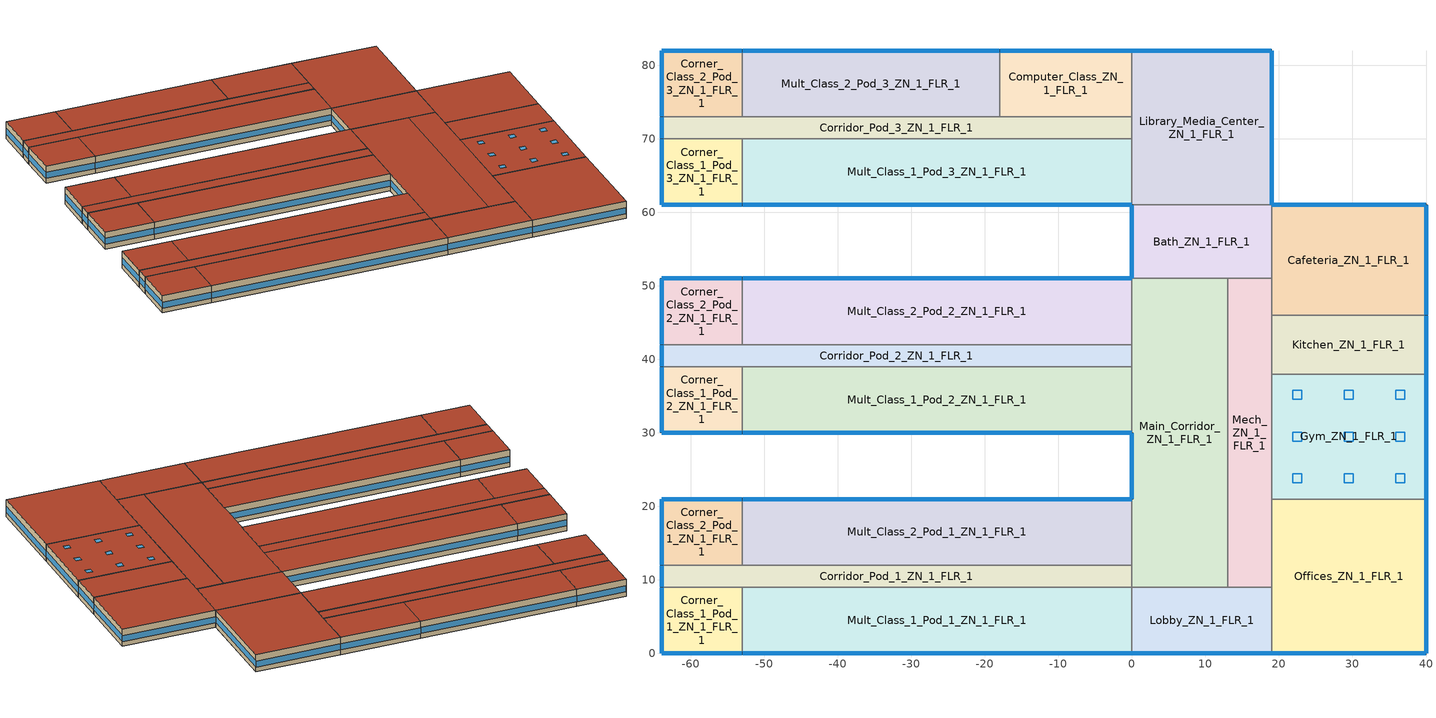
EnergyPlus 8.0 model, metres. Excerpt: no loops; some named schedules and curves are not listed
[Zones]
Corner_Class_1_Pod_1_ZN_1_FLR_1
 floor ground (ext_slab_6in_with_carpet): -64,9 -53,9 -53,0 -64,0 z0
 wall outside (nonres_ext_wall): -64,9 -64,0 -53,0 z0:4
 wall to Mult_Class_1_Pod_1_ZN_1_FLR_1 (int_wall): -53,0 -53,9 z0:4
 wall to Corridor_Pod_1_ZN_1_FLR_1 (int_wall): -53,9 -64,9 z0:4
 window (Window_U_0.62_SHGC_0.25): -63.95,0 -53.05,0 z1.1:2.51; -64,8.95 -64,0.05 z1.1:2.52
 roof outside (nonres_roof): -64,0 -53,0 -53,9 -64,9 z4
Mult_Class_1_Pod_1_ZN_1_FLR_1
 floor ground (ext_slab_6in_with_carpet): -53,9 0,9 0,0 -53,0 z0
 wall outside (nonres_ext_wall): -53,0 0,0 z0:4
 wall to Lobby_ZN_1_FLR_1 (int_wall): 0,0 0,9 z0:4
 wall to Corridor_Pod_1_ZN_1_FLR_1 (int_wall): 0,9 -53,9 z0:4
 window (Window_U_0.62_SHGC_0.25): -52.95,0 -0.05,0 z1.1:2.5
 roof outside (nonres_roof): -53,0 0,0 0,9 -53,9 z4
Corridor_Pod_1_ZN_1_FLR_1
 floor ground (ext_slab_6in_with_carpet): -64,12 0,12 0,9 -64,9 z0
 wall outside (nonres_ext_wall): -64,12 -64,9 z0:4
 wall to Main_Corridor_ZN_1_FLR_1 (int_wall): 0,9 0,12 z0:4
 wall to Mult_Class_2_Pod_1_ZN_1_FLR_1 (int_wall): 0,12 -53,12 z0:4
 wall to Corner_Class_2_Pod_1_ZN_1_FLR_1 (int_wall): -53,12 -64,12 z0:4
 window (Window_U_0.62_SHGC_0.25): -64,11.95 -64,9.05 z1.1:2.55
 roof outside (nonres_roof): -64,9 0,9 0,12 -64,12 z4
Corner_Class_2_Pod_1_ZN_1_FLR_1
 floor ground (ext_slab_6in_with_carpet): -64,21 -53,21 -53,12 -64,12 z0
 wall outside (nonres_ext_wall): -53,21 -64,21 -64,12 z0:4
 wall to Mult_Class_2_Pod_1_ZN_1_FLR_1 (int_wall): -53,12 -53,21 z0:4
 window (Window_U_0.62_SHGC_0.25): -53.05,21 -63.95,21 z1.1:2.51; -64,20.95 -64,12.05 z1.1:2.52
 roof outside (nonres_roof): -64,12 -53,12 -53,21 -64,21 z4
Mult_Class_2_Pod_1_ZN_1_FLR_1
 floor ground (ext_slab_6in_with_carpet): -53,21 0,21 0,12 -53,12 z0
 wall outside (nonres_ext_wall): 0,21 -53,21 z0:4
 wall to Main_Corridor_ZN_1_FLR_1 (int_wall): 0,12 0,21 z0:4
 window (Window_U_0.62_SHGC_0.25): -0.05,21 -52.95,21 z1.1:2.5
 roof outside (nonres_roof): -53,12 0,12 0,21 -53,21 z4
Corner_Class_1_Pod_2_ZN_1_FLR_1
 floor ground (ext_slab_6in_with_carpet): -64,39 -53,39 -53,30 -64,30 z0
 wall outside (nonres_ext_wall): -64,39 -64,30 -53,30 z0:4
 wall to Mult_Class_1_Pod_2_ZN_1_FLR_1 (int_wall): -53,30 -53,39 z0:4
 wall to Corridor_Pod_2_ZN_1_FLR_1 (int_wall): -53,39 -64,39 z0:4
 window (Window_U_0.62_SHGC_0.25): -63.95,30 -53.05,30 z1.1:2.51; -64,38.95 -64,30.05 z1.1:2.52
 roof outside (nonres_roof): -64,30 -53,30 -53,39 -64,39 z4
Mult_Class_1_Pod_2_ZN_1_FLR_1
 floor ground (ext_slab_6in_with_carpet): -53,39 0,39 0,30 -53,30 z0
 wall outside (nonres_ext_wall): -53,30 0,30 z0:4
 wall to Main_Corridor_ZN_1_FLR_1 (int_wall): 0,30 0,39 z0:4
 wall to Corridor_Pod_2_ZN_1_FLR_1 (int_wall): 0,39 -53,39 z0:4
 window (Window_U_0.62_SHGC_0.25): -52.95,30 -0.05,30 z1.1:2.5
 roof outside (nonres_roof): -53,30 0,30 0,39 -53,39 z4
Corridor_Pod_2_ZN_1_FLR_1
 floor ground (ext_slab_6in_with_carpet): -64,42 0,42 0,39 -64,39 z0
 wall outside (nonres_ext_wall): -64,42 -64,39 z0:4
 wall to Main_Corridor_ZN_1_FLR_1 (int_wall): 0,39 0,42 z0:4
 wall to Mult_Class_2_Pod_2_ZN_1_FLR_1 (int_wall): 0,42 -53,42 z0:4
 wall to Corner_Class_2_Pod_2_ZN_1_FLR_1 (int_wall): -53,42 -64,42 z0:4
 window (Window_U_0.62_SHGC_0.25): -64,41.95 -64,39.05 z1.1:2.55
 roof outside (nonres_roof): -64,39 0,39 0,42 -64,42 z4
Corner_Class_2_Pod_2_ZN_1_FLR_1
 floor ground (ext_slab_6in_with_carpet): -64,51 -53,51 -53,42 -64,42 z0
 wall outside (nonres_ext_wall): -53,51 -64,51 -64,42 z0:4
 wall to Mult_Class_2_Pod_2_ZN_1_FLR_1 (int_wall): -53,42 -53,51 z0:4
 window (Window_U_0.62_SHGC_0.25): -53.05,51 -63.95,51 z1.1:2.51; -64,50.95 -64,42.05 z1.1:2.52
 roof outside (nonres_roof): -64,42 -53,42 -53,51 -64,51 z4
Mult_Class_2_Pod_2_ZN_1_FLR_1
 floor ground (ext_slab_6in_with_carpet): -53,51 0,51 0,42 -53,42 z0
 wall outside (nonres_ext_wall): 0,51 -53,51 z0:4
 wall to Main_Corridor_ZN_1_FLR_1 (int_wall): 0,42 0,51 z0:4
 window (Window_U_0.62_SHGC_0.25): -0.05,51 -52.95,51 z1.1:2.5
 roof outside (nonres_roof): -53,42 0,42 0,51 -53,51 z4
Corner_Class_1_Pod_3_ZN_1_FLR_1
 floor ground (ext_slab_6in_with_carpet): -64,70 -53,70 -53,61 -64,61 z0
 wall outside (nonres_ext_wall): -64,70 -64,61 -53,61 z0:4
 wall to Mult_Class_1_Pod_3_ZN_1_FLR_1 (int_wall): -53,61 -53,70 z0:4
 wall to Corridor_Pod_3_ZN_1_FLR_1 (int_wall): -53,70 -64,70 z0:4
 window (Window_U_0.62_SHGC_0.25): -63.95,61 -53.05,61 z1.1:2.51; -64,69.95 -64,61.05 z1.1:2.52
 roof outside (nonres_roof): -64,61 -53,61 -53,70 -64,70 z4
Mult_Class_1_Pod_3_ZN_1_FLR_1
 floor ground (ext_slab_6in_with_carpet): -53,70 0,70 0,61 -53,61 z0
 wall outside (nonres_ext_wall): -53,61 0,61 z0:4
 wall to Library_Media_Center_ZN_1_FLR_1 (int_wall): 0,61 0,70 z0:4
 wall to Corridor_Pod_3_ZN_1_FLR_1 (int_wall): 0,70 -53,70 z0:4
 window (Window_U_0.62_SHGC_0.25): -52.95,61 -0.05,61 z1.1:2.5
 roof outside (nonres_roof): -53,61 0,61 0,70 -53,70 z4
Corridor_Pod_3_ZN_1_FLR_1
 floor ground (ext_slab_6in_with_carpet): -64,73 0,73 0,70 -64,70 z0
 wall outside (nonres_ext_wall): -64,73 -64,70 z0:4
 wall to Library_Media_Center_ZN_1_FLR_1 (int_wall): 0,70 0,73 z0:4
 wall to Computer_Class_ZN_1_FLR_1 (int_wall): 0,73 -18,73 z0:4
 wall to Mult_Class_2_Pod_3_ZN_1_FLR_1 (int_wall): -18,73 -53,73 z0:4
 wall to Corner_Class_2_Pod_3_ZN_1_FLR_1 (int_wall): -53,73 -64,73 z0:4
 window (Window_U_0.62_SHGC_0.25): -64,72.95 -64,70.05 z1.1:2.55
 roof outside (nonres_roof): -64,70 0,70 0,73 -64,73 z4
Corner_Class_2_Pod_3_ZN_1_FLR_1
 floor ground (ext_slab_6in_with_carpet): -64,82 -53,82 -53,73 -64,73 z0
 wall outside (nonres_ext_wall): -53,82 -64,82 -64,73 z0:4
 wall to Mult_Class_2_Pod_3_ZN_1_FLR_1 (int_wall): -53,73 -53,82 z0:4
 window (Window_U_0.62_SHGC_0.25): -53.05,82 -63.95,82 z1.1:2.51; -64,81.95 -64,73.05 z1.1:2.52
 roof outside (nonres_roof): -64,73 -53,73 -53,82 -64,82 z4
Mult_Class_2_Pod_3_ZN_1_FLR_1
 floor ground (ext_slab_6in_with_carpet): -53,82 -18,82 -18,73 -53,73 z0
 wall outside (nonres_ext_wall): -18,82 -53,82 z0:4
 wall to Computer_Class_ZN_1_FLR_1 (int_wall): -18,73 -18,82 z0:4
 window (Window_U_0.62_SHGC_0.25): -18.05,82 -52.95,82 z1.1:2.5
 roof outside (nonres_roof): -53,73 -18,73 -18,82 -53,82 z4
Computer_Class_ZN_1_FLR_1
 floor ground (ext_slab_6in_with_carpet): -18,82 0,82 0,73 -18,73 z0
 wall outside (nonres_ext_wall): 0,82 -18,82 z0:4
 wall to Library_Media_Center_ZN_1_FLR_1 (int_wall): 0,73 0,82 z0:4
 window (Window_U_0.62_SHGC_0.25): -0.05,82 -17.95,82 z1.1:2.51
 roof outside (nonres_roof): -18,73 0,73 0,82 -18,82 z4
Main_Corridor_ZN_1_FLR_1
 floor ground (ext_slab_6in_with_carpet): 0,51 13,51 13,9 0,9 z0
 wall outside (nonres_ext_wall): 0,30 0,21 z0:4
 wall to Lobby_ZN_1_FLR_1 (int_wall): 0,9 13,9 z0:4
 wall to Mech_ZN_1_FLR_1 (int_wall): 13,9 13,51 z0:4
 wall to Bath_ZN_1_FLR_1 (int_wall): 13,51 0,51 z0:4
 window (Window_U_0.62_SHGC_0.25): 0,29.95 0,21.05 z1.1:2.52
 roof outside (nonres_roof): 0,9 13,9 13,51 0,51 z4
Lobby_ZN_1_FLR_1
 floor ground (ext_slab_6in_with_carpet): 0,9 19,9 19,0 0,0 z0
 wall outside (nonres_ext_wall): 0,0 19,0 z0:4
 wall to Offices_ZN_1_FLR_1 (int_wall): 19,0 19,9 z0:4
 wall to Mech_ZN_1_FLR_1 (int_wall): 19,9 13,9 z0:4
 window (Window_U_0.62_SHGC_0.25): 0.05,0 18.95,0 z1.1:2.51
 roof outside (nonres_roof): 0,0 19,0 19,9 0,9 z4
Mech_ZN_1_FLR_1
 floor ground (ext_slab_6in_with_carpet): 13,51 19,51 19,9 13,9 z0
 wall to Offices_ZN_1_FLR_1 (int_wall): 19,9 19,21 z0:4
 wall to Gym_ZN_1_FLR_1 (int_wall): 19,21 19,38 z0:4
 wall to Kitchen_ZN_1_FLR_1 (int_wall): 19,38 19,46 z0:4
 wall to Cafeteria_ZN_1_FLR_1 (int_wall): 19,46 19,51 z0:4
 wall to Bath_ZN_1_FLR_1 (int_wall): 19,51 13,51 z0:4
 roof outside (nonres_roof): 13,9 19,9 19,51 13,51 z4
Bath_ZN_1_FLR_1
 floor ground (ext_slab_6in_with_carpet): 0,61 19,61 19,51 0,51 z0
 wall outside (nonres_ext_wall): 0,61 0,51 z0:4
 wall to Cafeteria_ZN_1_FLR_1 (int_wall): 19,51 19,61 z0:4
 wall to Library_Media_Center_ZN_1_FLR_1 (int_wall): 19,61 0,61 z0:4
 window (Window_U_0.62_SHGC_0.25): 0,60.95 0,51.05 z1.1:2.51
 roof outside (nonres_roof): 0,51 19,51 19,61 0,61 z4
Offices_ZN_1_FLR_1
 floor ground (ext_slab_6in_with_carpet): 19,21 40,21 40,0 19,0 z0
 wall outside (nonres_ext_wall): 19,0 40,0 40,21 z0:4
 wall to Gym_ZN_1_FLR_1 (int_wall): 40,21 19,21 z0:4
 window (Window_U_0.62_SHGC_0.25): 19.05,0 39.95,0 / 40,0.05 40,20.95 z1.1:2.51
 roof outside (nonres_roof): 19,0 40,0 40,21 19,21 z4
Gym_ZN_1_FLR_1
 floor ground (ext_slab_6in_with_carpet): 19,38 40,38 40,21 19,21 z0
 wall outside (nonres_ext_wall): 40,21 40,38 z0:4
 wall to Kitchen_ZN_1_FLR_1 (int_wall): 40,38 19,38 z0:4
 window (Window_U_0.62_SHGC_0.25): 40,21.05 40,37.95 z1.1:2.51
 roof outside (nonres_roof): 19,21 40,21 40,38 19,38 z4
 skylight (Window_U_1.17_SHGC_0.39): 21.89,23.22 23.11,23.22 23.11,24.44 21.89,24.44 z4; 28.89,23.22 30.11,23.22 30.11,24.44 28.89,24.44 z4; 35.89,23.22 37.11,23.22 37.11,24.44 35.89,24.44 z4; 21.89,28.89 23.11,28.89 23.11,30.11 21.89,30.11 z4; 28.89,28.89 30.11,28.89 30.11,30.11 28.89,30.11 z4; 35.89,28.89 37.11,28.89 37.11,30.11 35.89,30.11 z4; 21.89,34.56 23.11,34.56 23.11,35.78 21.89,35.78 z4; 28.89,34.56 30.11,34.56 30.11,35.78 28.89,35.78 z4; 35.89,34.56 37.11,34.56 37.11,35.78 35.89,35.78 z4
Kitchen_ZN_1_FLR_1
 floor ground (ext_slab_6in_with_carpet): 19,46 40,46 40,38 19,38 z0
 wall outside (nonres_ext_wall): 40,38 40,46 z0:4
 wall to Cafeteria_ZN_1_FLR_1 (int_wall): 40,46 19,46 z0:4
 window (Window_U_0.62_SHGC_0.25): 40,38.05 40,45.95 z1.1:2.52
 roof outside (nonres_roof): 19,38 40,38 40,46 19,46 z4
Cafeteria_ZN_1_FLR_1
 floor ground (ext_slab_6in_with_carpet): 19,61 40,61 40,46 19,46 z0
 wall outside (nonres_ext_wall): 40,46 40,61 19,61 z0:4
 window (Window_U_0.62_SHGC_0.25): 40,46.05 40,60.95 / 39.95,61 19.05,61 z1.1:2.51
 roof outside (nonres_roof): 19,46 40,46 40,61 19,61 z4
Library_Media_Center_ZN_1_FLR_1
 floor ground (ext_slab_6in_with_carpet): 0,82 19,82 19,61 0,61 z0
 wall outside (nonres_ext_wall): 19,61 19,82 0,82 z0:4
 window (Window_U_0.62_SHGC_0.25): 19,61.05 19,81.95 / 18.95,82 0.05,82 z1.1:2.51
 roof outside (nonres_roof): 0,61 19,61 19,82 0,82 z4
[Building]
Primary School: North Axis {deg}=0; Terrain=City; Loads Convergence Tolerance Value=0.04; Temperature Convergence Tolerance Value {deltaC}=0.2; Solar Distribution=FullInteriorAndExterior; Maximum Number of Warmup Days=25; Minimum Number of Warmup Days=6
[Site:Location]
Site:Location=San Francisco Intl Ap_CA_USA Design_Conditions; Latitude {N+ S-}=37.62; Longitude {W- E+}=-122.4; Time Zone Relative to GMT {GMT+/-}=-8; Elevation {m}=2
[SizingPeriod:DesignDay] Day of Month=21; Dry-Bulb Temperature Range Modifier Type=DefaultMultipliers; Humidity Condition Type=Wetbulb; Barometric Pressure {Pa}=101301; Rain {Yes/No}=No; Snow on ground {Yes/No}=No; Daylight Savings Time Indicator=No
Name | Month | Day Type | Maximum Dry-Bulb Temperature {C} | Daily Dry-Bulb Temperature Range {C} | Wetbulb at Maximum Dry-Bulb {C} | Wind Speed {m/s} design conditions vs. traditional 6.71 m/s (15 mph) | Wind Direction {Degrees; N=0, S=180} | Solar Model Indicator | Clearness {0.0 to 1.1} | Wind Speed {m/s} design conditions vs. traditional 3.35 m/s (7mph) | ASHRAE Clear Sky Optical Depth for Beam Irradiance (taub) | ASHRAE Clear Sky Optical Depth for Diffuse Irradiance (taud)
San Francisco Intl Ap Ann Htg 99.6% Condns DB | 1 | WinterDesignDay | 3.8 | 0 | 3.8 | 2.2 | 150 | ASHRAEClearSky | 0
San Francisco Intl Ap Ann Clg .4% Condns DB=>MWB | 8 | SummerDesignDay | 28.3 | 8.5 | 17.2 |  | 310 | ASHRAETau |  | 5.9 | 0.365 | 2.435
[Site:GroundTemperature:BuildingSurface]
20.65, 20.66, 20.66, 20.68, 20.72, 22.92, 23.26, 23.32, 23.35, 21.12, 20.83, 20.71
[Site:WaterMainsTemperature]
Calculation Method=CORRELATION; Annual Average Outdoor Air Temperature {C}=13.09; Maximum Difference In Monthly Average Outdoor Air Temperatures {deltaC}=8.02
[Material]
Name | Roughness | Thickness {m} | Conductivity {W/m-K} | Density {kg/m3} | Specific Heat {J/kg-K} | Thermal Absorptance | Solar Absorptance | Visible Absorptance | Absorptance:Thermal | Absorptance:Solar | Absorptance:Visible
Std Wood 6inch | MediumSmooth | 0.15 | 0.12 | 540 | 1210 | 0.9 | 0.7 | 0.7
F07 25mm stucco | Smooth | 0.0254 | 0.72 | 1856 | 840 | 0.9 | 0.7 | 0.7
F08 Metal surface | Smooth | 0.0008 | 45.28 | 7824 | 500
F13 Built-up roofing | Rough | 0.0095 | 0.16 | 1120 | 1460 |  |  |  | 0.9 | 0.77
G01 13mm gypsum board | Smooth | 0.0127 | 0.16 | 800 | 1090 |  |  |  | 0.9 | 0.7 | 0.5
G01 16mm gypsum board | MediumSmooth | 0.0159 | 0.16 | 800 | 1090
150mm Normalweight concrete floor | MediumRough | 0.1524 | 2.31 | 2322 | 832
[Material:NoMass]
CP02 CARPET PAD: VeryRough, 0.21648, 0.9, 0.7, 0.8
Nonres_Roof_Insulation: MediumSmooth, 3.4722, 0.9, 0.7, 0.7
Nonres_Exterior_Wall_Insulation: MediumSmooth, 1.71283, 0.9, 0.7, 0.7
[Construction]
InteriorFurnishings: Std Wood 6inch
int_wall: G01 13mm gypsum board, G01 13mm gypsum board
ext_slab_6in_with_carpet: 150mm Normalweight concrete floor, CP02 CARPET PAD
nonres_roof: F13 Built-up roofing, Nonres_Roof_Insulation, F08 Metal surface
nonres_ext_wall: F07 25mm stucco, G01 16mm gypsum board, Nonres_Exterior_Wall_Insulation, G01 16mm gypsum board
Window_U_0.62_SHGC_0.25: REF C CLEAR HI 6MM, AIR 6MM, CLEAR 6MM
Window_U_1.17_SHGC_0.39: REF B CLEAR HI 6MM
[WindowMaterial:Glazing] Optical Data Type=SpectralAverage; Thickness {m}=0.006; Infrared Transmittance at Normal Incidence=0; Front Side Infrared Hemispherical Emissivity=0.84; Conductivity {W/m-K}=0.9
Name | Solar Transmittance at Normal Incidence | Front Side Solar Reflectance at Normal Incidence | Back Side Solar Reflectance at Normal Incidence | Visible Transmittance at Normal Incidence | Front Side Visible Reflectance at Normal Incidence | Back Side Visible Reflectance at Normal Incidence | Back Side Infrared Hemispherical Emissivity
REF B CLEAR HI 6MM | 0.24 | 0.16 | 0.32 | 0.3 | 0.16 | 0.29 | 0.6
REF C CLEAR HI 6MM | 0.2 | 0.16 | 0.39 | 0.22 | 0.17 | 0.35 | 0.55
CLEAR 6MM | 0.775 | 0.071 | 0.071 | 0.881 | 0.08 | 0.08 | 0.84
[WindowMaterial:Gas]
AIR 6MM: Gas Type=Air; Thickness {m}=0.0063
[Zone] Type=1; Multiplier=1; Ceiling Height {m}=4; Floor Area {m2}=autocalculate; Part of Total Floor Area=Yes
Name | Volume {m3}
Corner_Class_1_Pod_1_ZN_1_FLR_1; Corner_Class_2_Pod_1_ZN_1_FLR_1; Corner_Class_1_Pod_2_ZN_1_FLR_1; Corner_Class_2_Pod_2_ZN_1_FLR_1; Corner_Class_1_Pod_3_ZN_1_FLR_1; Corner_Class_2_Pod_3_ZN_1_FLR_1 | 396
Mult_Class_1_Pod_1_ZN_1_FLR_1; Mult_Class_2_Pod_1_ZN_1_FLR_1; Mult_Class_1_Pod_2_ZN_1_FLR_1; Mult_Class_2_Pod_2_ZN_1_FLR_1; Mult_Class_1_Pod_3_ZN_1_FLR_1 | 1908
Corridor_Pod_1_ZN_1_FLR_1; Corridor_Pod_2_ZN_1_FLR_1; Corridor_Pod_3_ZN_1_FLR_1 | 768
Mult_Class_2_Pod_3_ZN_1_FLR_1; Cafeteria_ZN_1_FLR_1 | 1260
Computer_Class_ZN_1_FLR_1 | 648
Main_Corridor_ZN_1_FLR_1 | 2184
Lobby_ZN_1_FLR_1 | 684
Mech_ZN_1_FLR_1 | 1008
Bath_ZN_1_FLR_1 | 760
Offices_ZN_1_FLR_1 | 1764
Gym_ZN_1_FLR_1 | 1428
Kitchen_ZN_1_FLR_1 | 672
Library_Media_Center_ZN_1_FLR_1 | 1596
[InternalMass] Construction=InteriorFurnishings
Name | Zone | Surface Area {m2}
Corner_Class_1_Pod_1_ZN_1_FLR_1_InternalMass_1 | Corner_Class_1_Pod_1_ZN_1_FLR_1 | 198
Mult_Class_1_Pod_1_ZN_1_FLR_1_InternalMass_1 | Mult_Class_1_Pod_1_ZN_1_FLR_1 | 954
Corridor_Pod_1_ZN_1_FLR_1_InternalMass_1 | Corridor_Pod_1_ZN_1_FLR_1 | 384
Corner_Class_2_Pod_1_ZN_1_FLR_1_InternalMass_1 | Corner_Class_2_Pod_1_ZN_1_FLR_1 | 198
Mult_Class_2_Pod_1_ZN_1_FLR_1_InternalMass_1 | Mult_Class_2_Pod_1_ZN_1_FLR_1 | 954
Corner_Class_1_Pod_2_ZN_1_FLR_1_InternalMass_1 | Corner_Class_1_Pod_2_ZN_1_FLR_1 | 198
Mult_Class_1_Pod_2_ZN_1_FLR_1_InternalMass_1 | Mult_Class_1_Pod_2_ZN_1_FLR_1 | 954
Corridor_Pod_2_ZN_1_FLR_1_InternalMass_1 | Corridor_Pod_2_ZN_1_FLR_1 | 384
Corner_Class_2_Pod_2_ZN_1_FLR_1_InternalMass_1 | Corner_Class_2_Pod_2_ZN_1_FLR_1 | 198
Mult_Class_2_Pod_2_ZN_1_FLR_1_InternalMass_1 | Mult_Class_2_Pod_2_ZN_1_FLR_1 | 954
Corner_Class_1_Pod_3_ZN_1_FLR_1_InternalMass_1 | Corner_Class_1_Pod_3_ZN_1_FLR_1 | 198
Mult_Class_1_Pod_3_ZN_1_FLR_1_InternalMass_1 | Mult_Class_1_Pod_3_ZN_1_FLR_1 | 954
Corridor_Pod_3_ZN_1_FLR_1_InternalMass_1 | Corridor_Pod_3_ZN_1_FLR_1 | 384
Corner_Class_2_Pod_3_ZN_1_FLR_1_InternalMass_1 | Corner_Class_2_Pod_3_ZN_1_FLR_1 | 198
Mult_Class_2_Pod_3_ZN_1_FLR_1_InternalMass_1 | Mult_Class_2_Pod_3_ZN_1_FLR_1 | 630
Computer_Class_ZN_1_FLR_1_InternalMass_1 | Computer_Class_ZN_1_FLR_1 | 324
Main_Corridor_ZN_1_FLR_1_InternalMass_1 | Main_Corridor_ZN_1_FLR_1 | 1092
Lobby_ZN_1_FLR_1_InternalMass_1 | Lobby_ZN_1_FLR_1 | 342
Mech_ZN_1_FLR_1_InternalMass_1 | Mech_ZN_1_FLR_1 | 504
Bath_ZN_1_FLR_1_InternalMass_1 | Bath_ZN_1_FLR_1 | 380
Offices_ZN_1_FLR_1_InternalMass_1 | Offices_ZN_1_FLR_1 | 882
Gym_ZN_1_FLR_1_InternalMass_1 | Gym_ZN_1_FLR_1 | 714
Kitchen_ZN_1_FLR_1_InternalMass_1 | Kitchen_ZN_1_FLR_1 | 336
Cafeteria_ZN_1_FLR_1_InternalMass_1 | Cafeteria_ZN_1_FLR_1 | 630
Library_Media_Center_ZN_1_FLR_1_InternalMass_1 | Library_Media_Center_ZN_1_FLR_1 | 798
[People] Fraction Radiant=0.3; Sensible Heat Fraction=AUTOCALCULATE; Activity Level Schedule=ACTIVITY_SCH; Enable ASHRAE 55 Comfort Warnings=No; Mean Radiant Temperature Calculation Type=ZoneAveraged; Work Efficiency Schedule=WORK_EFF_SCH; Clothing Insulation Schedule=CLOTHING_SCH; Air Velocity Schedule=AIR_VELO_SCH; Thermal Comfort Model 1 Type=FANGER
Name | Zone or ZoneList | Number of People Schedule | Number of People Calculation Method | Zone Floor Area per Person {m2/person} | Number of People
Corner_Class_1_Pod_1_ZN_1_FLR_1 | Corner_Class_1_Pod_1_ZN_1_FLR_1 | BLDG_OCC_SCH | Area/Person | 3.716
Mult_Class_1_Pod_1_ZN_1_FLR_1 | Mult_Class_1_Pod_1_ZN_1_FLR_1 | BLDG_OCC_SCH | Area/Person | 3.716
Corridor_Pod_1_ZN_1_FLR_1 | Corridor_Pod_1_ZN_1_FLR_1 | BLDG_OCC_SCH | People |  | 0
Corner_Class_2_Pod_1_ZN_1_FLR_1 | Corner_Class_2_Pod_1_ZN_1_FLR_1 | BLDG_OCC_SCH | Area/Person | 3.716
Mult_Class_2_Pod_1_ZN_1_FLR_1 | Mult_Class_2_Pod_1_ZN_1_FLR_1 | BLDG_OCC_SCH | Area/Person | 3.716
Corner_Class_1_Pod_2_ZN_1_FLR_1 | Corner_Class_1_Pod_2_ZN_1_FLR_1 | BLDG_OCC_SCH | Area/Person | 3.716
Mult_Class_1_Pod_2_ZN_1_FLR_1 | Mult_Class_1_Pod_2_ZN_1_FLR_1 | BLDG_OCC_SCH | Area/Person | 3.716
Corridor_Pod_2_ZN_1_FLR_1 | Corridor_Pod_2_ZN_1_FLR_1 | BLDG_OCC_SCH | People |  | 0
Corner_Class_2_Pod_2_ZN_1_FLR_1 | Corner_Class_2_Pod_2_ZN_1_FLR_1 | BLDG_OCC_SCH | Area/Person | 3.716
Mult_Class_2_Pod_2_ZN_1_FLR_1 | Mult_Class_2_Pod_2_ZN_1_FLR_1 | BLDG_OCC_SCH | Area/Person | 3.716
Corner_Class_1_Pod_3_ZN_1_FLR_1 | Corner_Class_1_Pod_3_ZN_1_FLR_1 | BLDG_OCC_SCH | Area/Person | 3.716
Mult_Class_1_Pod_3_ZN_1_FLR_1 | Mult_Class_1_Pod_3_ZN_1_FLR_1 | BLDG_OCC_SCH | Area/Person | 3.716
Corridor_Pod_3_ZN_1_FLR_1 | Corridor_Pod_3_ZN_1_FLR_1 | BLDG_OCC_SCH | People |  | 0
Corner_Class_2_Pod_3_ZN_1_FLR_1 | Corner_Class_2_Pod_3_ZN_1_FLR_1 | BLDG_OCC_SCH | Area/Person | 3.716
Mult_Class_2_Pod_3_ZN_1_FLR_1 | Mult_Class_2_Pod_3_ZN_1_FLR_1 | BLDG_OCC_SCH | Area/Person | 3.716
Computer_Class_ZN_1_FLR_1 | Computer_Class_ZN_1_FLR_1 | BLDG_OCC_SCH_Extend | Area/Person | 3.716
Mech_ZN_1_FLR_1 | Mech_ZN_1_FLR_1 | BLDG_OCC_SCH | People |  | 0
Bath_ZN_1_FLR_1 | Bath_ZN_1_FLR_1 | BLDG_OCC_SCH | People |  | 0
Offices_ZN_1_FLR_1 | Offices_ZN_1_FLR_1 | BLDG_OCC_SCH_Offices | Area/Person | 18.579
Gym_ZN_1_FLR_1 | Gym_ZN_1_FLR_1 | BLDG_OCC_SCH_Gym | Area/Person | 3.096
Kitchen_ZN_1_FLR_1 | Kitchen_ZN_1_FLR_1 | BLDG_OCC_SCH | People |  | 27
Cafeteria_ZN_1_FLR_1 | Cafeteria_ZN_1_FLR_1 | BLDG_OCC_SCH_Cafeteria | Area/Person | 0.929
Library_Media_Center_ZN_1_FLR_1 | Library_Media_Center_ZN_1_FLR_1 | BLDG_OCC_SCH | Area/Person | 9.289
[Lights] Design Level Calculation Method=Watts/Area; Return Air Fraction=0; Fraction Radiant=0.37; Fraction Visible=0.2; Fraction Replaceable=1; Return Air Fraction Calculated from Plenum Temperature=No
Name | Zone or ZoneList | Schedule | Watts per Zone Floor Area {W/m2}2},
Corner_Class_1_Pod_1_ZN_1_FLR_1_Lights | Corner_Class_1_Pod_1_ZN_1_FLR_1 | BLDG_LIGHT_CLASSROOM_SCH | 15.0695
Mult_Class_1_Pod_1_ZN_1_FLR_1_Lights | Mult_Class_1_Pod_1_ZN_1_FLR_1 | BLDG_LIGHT_CLASSROOM_SCH | 15.0695
Corridor_Pod_1_ZN_1_FLR_1_Lights | Corridor_Pod_1_ZN_1_FLR_1 | BLDG_LIGHT_CORRIDOR_SCH | 5.38196
Corner_Class_2_Pod_1_ZN_1_FLR_1_Lights | Corner_Class_2_Pod_1_ZN_1_FLR_1 | BLDG_LIGHT_CLASSROOM_SCH | 15.0695
Mult_Class_2_Pod_1_ZN_1_FLR_1_Lights | Mult_Class_2_Pod_1_ZN_1_FLR_1 | BLDG_LIGHT_CLASSROOM_SCH | 15.0695
Corner_Class_1_Pod_2_ZN_1_FLR_1_Lights | Corner_Class_1_Pod_2_ZN_1_FLR_1 | BLDG_LIGHT_CLASSROOM_SCH | 15.0695
Mult_Class_1_Pod_2_ZN_1_FLR_1_Lights | Mult_Class_1_Pod_2_ZN_1_FLR_1 | BLDG_LIGHT_CLASSROOM_SCH | 15.0695
Corridor_Pod_2_ZN_1_FLR_1_Lights | Corridor_Pod_2_ZN_1_FLR_1 | BLDG_LIGHT_CORRIDOR_SCH | 5.38196
Corner_Class_2_Pod_2_ZN_1_FLR_1_Lights | Corner_Class_2_Pod_2_ZN_1_FLR_1 | BLDG_LIGHT_CLASSROOM_SCH | 15.0695
Mult_Class_2_Pod_2_ZN_1_FLR_1_Lights | Mult_Class_2_Pod_2_ZN_1_FLR_1 | BLDG_LIGHT_CLASSROOM_SCH | 15.0695
Corner_Class_1_Pod_3_ZN_1_FLR_1_Lights | Corner_Class_1_Pod_3_ZN_1_FLR_1 | BLDG_LIGHT_CLASSROOM_SCH | 15.0695
Mult_Class_1_Pod_3_ZN_1_FLR_1_Lights | Mult_Class_1_Pod_3_ZN_1_FLR_1 | BLDG_LIGHT_CLASSROOM_SCH | 15.0695
Corridor_Pod_3_ZN_1_FLR_1_Lights | Corridor_Pod_3_ZN_1_FLR_1 | BLDG_LIGHT_CORRIDOR_SCH | 5.38196
Corner_Class_2_Pod_3_ZN_1_FLR_1_Lights | Corner_Class_2_Pod_3_ZN_1_FLR_1 | BLDG_LIGHT_CLASSROOM_SCH | 15.0695
Mult_Class_2_Pod_3_ZN_1_FLR_1_Lights | Mult_Class_2_Pod_3_ZN_1_FLR_1 | BLDG_LIGHT_CLASSROOM_SCH | 15.0695
Computer_Class_ZN_1_FLR_1_Lights | Computer_Class_ZN_1_FLR_1 | BLDG_LIGHT_SCH | 15.0695
Main_Corridor_ZN_1_FLR_1_Lights | Main_Corridor_ZN_1_FLR_1 | BLDG_LIGHT_CORRIDOR_SCH | 5.38196
Lobby_ZN_1_FLR_1_Lights | Lobby_ZN_1_FLR_1 | BLDG_LIGHT_LOBBYFLR1_SCH | 13.9931
Mech_ZN_1_FLR_1_Lights | Mech_ZN_1_FLR_1 | BLDG_LIGHT_SCH | 16.1459
Bath_ZN_1_FLR_1_Lights | Bath_ZN_1_FLR_1 | BLDG_LIGHT_BATH_SCH | 9.68752
Offices_ZN_1_FLR_1_Lights | Offices_ZN_1_FLR_1 | BLDG_LIGHT_OFFICE_SCH | 11.8403
Gym_ZN_1_FLR_1_Lights | Gym_ZN_1_FLR_1 | BLDG_LIGHT_GYM_SCH | 15.0695
Kitchen_ZN_1_FLR_1_Lights | Kitchen_ZN_1_FLR_1 | BLDG_LIGHT_SCH | 12.9167
Cafeteria_ZN_1_FLR_1_Lights | Cafeteria_ZN_1_FLR_1 | BLDG_LIGHT_SCH | 9.68752
Library_Media_Center_ZN_1_FLR_1_Lights | Library_Media_Center_ZN_1_FLR_1 | BLDG_LIGHT_LIBRARY_SCH | 13.9931
[ElectricEquipment] Design Level Calculation Method=EquipmentLevel
Name | Zone or ZoneList | Schedule | Design Level {W} | Fraction Latent | Fraction Radiant | Fraction Lost
Corner_Class_1_Pod_1_ZN_1_FLR_1_PlugMisc_Equip | Corner_Class_1_Pod_1_ZN_1_FLR_1 | BLDG_EQUIP_SCH | 1485 | 0 | 0.5 | 0
Mult_Class_1_Pod_1_ZN_1_FLR_1_PlugMisc_Equip | Mult_Class_1_Pod_1_ZN_1_FLR_1 | BLDG_EQUIP_SCH | 7155 | 0 | 0.5 | 0
Corridor_Pod_1_ZN_1_FLR_1_PlugMisc_Equip | Corridor_Pod_1_ZN_1_FLR_1 | BLDG_EQUIP_SCH | 768 | 0 | 0.5 | 0
Corner_Class_2_Pod_1_ZN_1_FLR_1_PlugMisc_Equip | Corner_Class_2_Pod_1_ZN_1_FLR_1 | BLDG_EQUIP_SCH | 1485 | 0 | 0.5 | 0
Mult_Class_2_Pod_1_ZN_1_FLR_1_PlugMisc_Equip | Mult_Class_2_Pod_1_ZN_1_FLR_1 | BLDG_EQUIP_SCH | 7155 | 0 | 0.5 | 0
Corner_Class_1_Pod_2_ZN_1_FLR_1_PlugMisc_Equip | Corner_Class_1_Pod_2_ZN_1_FLR_1 | BLDG_EQUIP_SCH | 1485 | 0 | 0.5 | 0
Mult_Class_1_Pod_2_ZN_1_FLR_1_PlugMisc_Equip | Mult_Class_1_Pod_2_ZN_1_FLR_1 | BLDG_EQUIP_SCH | 7155 | 0 | 0.5 | 0
Corridor_Pod_2_ZN_1_FLR_1_PlugMisc_Equip | Corridor_Pod_2_ZN_1_FLR_1 | BLDG_EQUIP_SCH | 768 | 0 | 0.5 | 0
Corner_Class_2_Pod_2_ZN_1_FLR_1_PlugMisc_Equip | Corner_Class_2_Pod_2_ZN_1_FLR_1 | BLDG_EQUIP_SCH | 1485 | 0 | 0.5 | 0
Mult_Class_2_Pod_2_ZN_1_FLR_1_PlugMisc_Equip | Mult_Class_2_Pod_2_ZN_1_FLR_1 | BLDG_EQUIP_SCH | 7155 | 0 | 0.5 | 0
Corner_Class_1_Pod_3_ZN_1_FLR_1_PlugMisc_Equip | Corner_Class_1_Pod_3_ZN_1_FLR_1 | BLDG_EQUIP_SCH | 1485 | 0 | 0.5 | 0
Mult_Class_1_Pod_3_ZN_1_FLR_1_PlugMisc_Equip | Mult_Class_1_Pod_3_ZN_1_FLR_1 | BLDG_EQUIP_SCH | 7155 | 0 | 0.5 | 0
Corridor_Pod_3_ZN_1_FLR_1_PlugMisc_Equip | Corridor_Pod_3_ZN_1_FLR_1 | BLDG_EQUIP_SCH | 768 | 0 | 0.5 | 0
Corner_Class_2_Pod_3_ZN_1_FLR_1_PlugMisc_Equip | Corner_Class_2_Pod_3_ZN_1_FLR_1 | BLDG_EQUIP_SCH | 1485 | 0 | 0.5 | 0
Mult_Class_2_Pod_3_ZN_1_FLR_1_PlugMisc_Equip | Mult_Class_2_Pod_3_ZN_1_FLR_1 | BLDG_EQUIP_SCH | 4725 | 0 | 0.5 | 0
Computer_Class_ZN_1_FLR_1_PlugMisc_Equip | Computer_Class_ZN_1_FLR_1 | BLDG_EQUIP_SCH | 3240 | 0 | 0.5 | 0
Main_Corridor_ZN_1_FLR_1_PlugMisc_Equip | Main_Corridor_ZN_1_FLR_1 | BLDG_EQUIP_SCH | 2184 | 0 | 0.5 | 0
Lobby_ZN_1_FLR_1_PlugMisc_Equip | Lobby_ZN_1_FLR_1 | BLDG_EQUIP_SCH | 684 | 0 | 0.5 | 0
Mech_ZN_1_FLR_1_PlugMisc_Equip | Mech_ZN_1_FLR_1 | BLDG_EQUIP_SCH | 2520 | 0 | 0.5 | 0
Bath_ZN_1_FLR_1_PlugMisc_Equip | Bath_ZN_1_FLR_1 | BLDG_EQUIP_SCH | 760 | 0 | 0.5 | 0
Offices_ZN_1_FLR_1_PlugMisc_Equip | Offices_ZN_1_FLR_1 | BLDG_EQUIP_SCH | 4762.8 | 0 | 0.5 | 0
Gym_ZN_1_FLR_1_PlugMisc_Equip | Gym_ZN_1_FLR_1 | BLDG_EQUIP_SCH | 1785 | 0 | 0.5 | 0
Kitchen_ZN_1_FLR_1_MiscElec_Equip | Kitchen_ZN_1_FLR_1 | KITCHEN_ELEC_EQUIP_SCH | 31995.6 | 0.25 | 0.3 | 0.2
Kitchen_ZN_1_FLR_1_Reach-in-Freezer | Kitchen_ZN_1_FLR_1 | Always_on | 1031.83 | 0 | 0.25 | 0
Kitchen_ZN_1_FLR_1_Reach-in-Refrigerator | Kitchen_ZN_1_FLR_1 | Always_on | 851.667 | 0 | 0.25 | 0
Cafeteria_ZN_1_FLR_1_PlugMisc_Equip | Cafeteria_ZN_1_FLR_1 | KITCHEN_ELEC_EQUIP_SCH | 7997.85 | 0 | 0.5 | 0
Library_Media_Center_ZN_1_FLR_1_PlugMisc_Equip | Library_Media_Center_ZN_1_FLR_1 | BLDG_EQUIP_SCH | 5985 | 0 | 0.5 | 0
[GasEquipment]
Kitchen_ZN_1_FLR_1_MiscGas_Equip: Zone or ZoneList=Kitchen_ZN_1_FLR_1; Schedule=KITCHEN_GAS_EQUIP_SCH; Design Level Calculation Method=EquipmentLevel; Design Level {W}=240425; Fraction Latent=0.1; Fraction Radiant=0.2; Fraction Lost=0.7
[ZoneInfiltration:DesignFlowRate] Temperature Term Coefficient=0; Velocity Squared Term Coefficient=0
Name | Zone or ZoneList | Schedule | Design Flow Rate Calculation Method | Flow per Exterior Surface Area {m3/s-m2} | Constant Term Coefficient | Velocity Term Coefficient | Design Flow Rate {m3/s}
Corner_Class_1_Pod_1_ZN_1_FLR_1_Infiltration | Corner_Class_1_Pod_1_ZN_1_FLR_1 | INFIL_SCH_PNNL | Flow/ExteriorArea | 0.000457785 | 0 | 0.224
Mult_Class_1_Pod_1_ZN_1_FLR_1_Infiltration | Mult_Class_1_Pod_1_ZN_1_FLR_1 | INFIL_SCH_PNNL | Flow/ExteriorArea | 0.000315431 | 0 | 0.224
Corridor_Pod_1_ZN_1_FLR_1_Infiltration | Corridor_Pod_1_ZN_1_FLR_1 | INFIL_SCH_PNNL | Flow/ExteriorArea | 6.04236e-05 | 0 | 0.224
Corner_Class_2_Pod_1_ZN_1_FLR_1_Infiltration | Corner_Class_2_Pod_1_ZN_1_FLR_1 | INFIL_SCH_PNNL | Flow/ExteriorArea | 0.000457785 | 0 | 0.224
Mult_Class_2_Pod_1_ZN_1_FLR_1_Infiltration | Mult_Class_2_Pod_1_ZN_1_FLR_1 | INFIL_SCH_PNNL | Flow/ExteriorArea | 0.000315431 | 0 | 0.224
Corner_Class_1_Pod_2_ZN_1_FLR_1_Infiltration | Corner_Class_1_Pod_2_ZN_1_FLR_1 | INFIL_SCH_PNNL | Flow/ExteriorArea | 0.000457785 | 0 | 0.224
Mult_Class_1_Pod_2_ZN_1_FLR_1_Infiltration | Mult_Class_1_Pod_2_ZN_1_FLR_1 | INFIL_SCH_PNNL | Flow/ExteriorArea | 0.000315431 | 0 | 0.224
Corridor_Pod_2_ZN_1_FLR_1_Infiltration | Corridor_Pod_2_ZN_1_FLR_1 | INFIL_SCH_PNNL | Flow/ExteriorArea | 6.04236e-05 | 0 | 0.224
Corner_Class_2_Pod_2_ZN_1_FLR_1_Infiltration | Corner_Class_2_Pod_2_ZN_1_FLR_1 | INFIL_SCH_PNNL | Flow/ExteriorArea | 0.000457785 | 0 | 0.224
Mult_Class_2_Pod_2_ZN_1_FLR_1_Infiltration | Mult_Class_2_Pod_2_ZN_1_FLR_1 | INFIL_SCH_PNNL | Flow/ExteriorArea | 0.000315431 | 0 | 0.224
Corner_Class_1_Pod_3_ZN_1_FLR_1_Infiltration | Corner_Class_1_Pod_3_ZN_1_FLR_1 | INFIL_SCH_PNNL | Flow/ExteriorArea | 0.000457785 | 0 | 0.224
Mult_Class_1_Pod_3_ZN_1_FLR_1_Infiltration | Mult_Class_1_Pod_3_ZN_1_FLR_1 | INFIL_SCH_PNNL | Flow/ExteriorArea | 0.000315431 | 0 | 0.224
Corridor_Pod_3_ZN_1_FLR_1_Infiltration | Corridor_Pod_3_ZN_1_FLR_1 | INFIL_SCH_PNNL | Flow/ExteriorArea | 6.04236e-05 | 0 | 0.224
Corner_Class_2_Pod_3_ZN_1_FLR_1_Infiltration | Corner_Class_2_Pod_3_ZN_1_FLR_1 | INFIL_SCH_PNNL | Flow/ExteriorArea | 0.000457785 | 0 | 0.224
Mult_Class_2_Pod_3_ZN_1_FLR_1_Infiltration | Mult_Class_2_Pod_3_ZN_1_FLR_1 | INFIL_SCH_PNNL | Flow/ExteriorArea | 0.000315431 | 0 | 0.224
Computer_Class_ZN_1_FLR_1_Infiltration | Computer_Class_ZN_1_FLR_1 | INFIL_SCH_PNNL | Flow/ExteriorArea | 0.000315431 | 0 | 0.224
Main_Corridor_ZN_1_FLR_1_Infiltration | Main_Corridor_ZN_1_FLR_1 | INFIL_SCH_PNNL | Flow/ExteriorArea | 6.34959e-05 | 0 | 0.224
Lobby_ZN_1_FLR_1_Infiltration | Lobby_ZN_1_FLR_1 | INFIL_SCH_PNNL | Flow/ExteriorArea | 0.000315431 | 0 | 0.224
Lobby_ZN_1_FLR_1_Door_Infiltration | Lobby_ZN_1_FLR_1 | INFIL_Door_Opening_SCH | Flow/Zone |  | 1 | 0 | 3.03132
Mech_ZN_1_FLR_1_Infiltration | Mech_ZN_1_FLR_1 | INFIL_SCH_PNNL | Flow/ExteriorArea | 0 | 0 | 0.224
Bath_ZN_1_FLR_1_Infiltration | Bath_ZN_1_FLR_1 | INFIL_SCH_PNNL | Flow/ExteriorArea | 0.000178198 | 0 | 0.224
Offices_ZN_1_FLR_1_Infiltration | Offices_ZN_1_FLR_1 | INFIL_SCH_PNNL | Flow/ExteriorArea | 0.000282659 | 0 | 0.224
Gym_ZN_1_FLR_1_Infiltration | Gym_ZN_1_FLR_1 | INFIL_SCH_PNNL | Flow/ExteriorArea | 0.00016386 | 0 | 0.224
Kitchen_ZN_1_FLR_1_Infiltration | Kitchen_ZN_1_FLR_1 | INFIL_SCH_PNNL | Flow/ExteriorArea | 0.00016386 | 0 | 0.224
Cafeteria_ZN_1_FLR_1_Infiltration | Cafeteria_ZN_1_FLR_1 | INFIL_SCH_PNNL | Flow/ExteriorArea | 0.000321576 | 0 | 0.224
Library_Media_Center_ZN_1_FLR_1_Infiltration | Library_Media_Center_ZN_1_FLR_1 | INFIL_SCH_PNNL | Flow/ExteriorArea | 0.000292901 | 0 | 0.224
[Exterior:Lights]
Exterior_Lights: Schedule=Exterior_Lgt_ALWAYS_ON; Design Level {W}=5406; Control Option=AstronomicalClock
[AvailabilityManager:NightCycle] Applicability Schedule=Always_On; Fan Schedule=HVACOperationSchd; Control Type=CycleOnAny; Thermostat Tolerance {deltaC}=1; Cycling Run Time {s}=1800
VAV_POD_1 Availability Manager; VAV_POD_2 Availability Manager; VAV_POD_3 Availability Manager; VAV_OTHER Availability Manager; PSZ-AC_2:5 Availability Manager; PSZ-AC_1:6 Availability Manager; PSZ-AC_2:7 Availability Manager
[Refrigeration:CompressorRack] Heat Rejection Location=ZONE; Design Condenser Fan Power {W}=350; Condenser Type=AIRCOOLED
Name | Design Compressor Rack COP {W/W} | Compressor Rack COP Function of Temperature Curve | Condenser Fan Power Function of Temperature Curve | Refrigeration Case Name or WalkIn Name or CaseAndWalkInList
RACK1 | 1.5 | RACK1_RackCOPfTCurve | RACK1_RackCondFanCurve2 | RACK1CaseList
RACK2 | 3 | RACK2_RackCOPfTCurve |  | RACK2CaseList
[EnergyManagementSystem:Sensor]
Name | Output:Variable or Output:Meter | Output:Variable or Output:Meter Index Key | Output:Variable or Output:Meter Index Key Name,
Facility_Int_LTG | InteriorLights:Electricity
OAT_F | Site Outdoor Air Drybulb Temperature
OAwb_F | Site Outdoor Air Wetbulb Temperature | *
PSZ2_5_OASch; PSZ2_7_OASch | Schedule Value |  | MinOA_Sched
PSZ2_5_DAT_Rqd | System Node Setpoint Temperature | PSZ-AC_2:5 Supply Equipment Outlet Node
PSZ1_6_OASch | Schedule Value | Kitchen_Exhaust_SCH
PSZ1_6_DAT_Rqd | System Node Setpoint Temperature | PSZ-AC_1:6 Supply Equipment Outlet Node
PSZ2_7_DAT_Rqd | System Node Setpoint Temperature | PSZ-AC_2:7 Supply Equipment Outlet Node
CLGSETP_SCH_YES_OPTIMUM_ORIGINAL_SENSOR | Schedule Value | CLGSETP_SCH_Yes_Optimum_Original
HTGSETP_SCH_YES_OPTIMUM_ORIGINAL_SENSOR | Schedule Value | HTGSETP_SCH_Yes_Optimum_Original
[EnergyManagementSystem:GlobalVariable]
Wired_LTG
PSZ2_5_FanPwrExponent; PSZ2_5_Stage1Speed; PSZ2_5_Stage2Speed; PSZ2_5_HeatSpeed; PSZ2_5_VenSpeed; PSZ2_5_Number_of_Stages
PSZ1_6_FanPwrExponent; PSZ1_6_Stage1Speed; PSZ1_6_Stage2Speed; PSZ1_6_HeatSpeed; PSZ1_6_VenSpeed; PSZ1_6_Number_of_Stages
PSZ2_7_FanPwrExponent; PSZ2_7_Stage1Speed; PSZ2_7_Stage2Speed; PSZ2_7_HeatSpeed; PSZ2_7_VenSpeed; PSZ2_7_Number_of_Stages
BoilerType; CapRated; EtRated; PLRx; Ecx; SkinLossRate
[EnergyManagementSystem:Program]
Transformer_Load_Prog: SET Wired_LTG = Facility_Int_LTG*0.0119
PSZ2_5_Economizer_CTRL_Prog: SET PSZ2_5_Timestep_Econ_Eff = 0.7; SET PSZ2_5_MaxE = 0.7; SET PSZ2_5_DAT_Rqd = (PSZ2_5_DAT_Rqd*1.8) +32; SET OAT_F = (OAT_F*1.8) +32; SET OAwb_F = (OAwb_F*1.8) +32; IF PSZ2_5_OAFlowMass > (PSZ2_5_OADesignMass * PSZ2_5_OASch); SET PSZ2_5_Econo_Active = 1; ELSE; SET PSZ2_5_Econo_Active = 0; ENDIF; SET PSZ2_5_dT_Needed = 75 - PSZ2_5_DAT_Rqd; SET PSZ2_5_Cool_Des_dT = ((98*0.15) + (75*(1-0.15))) - 55; SET PSZ2_5_Cool_Load = PSZ2_5_dT_Needed/ PSZ2_5_Cool_Des_dT; IF PSZ2_5_Cool_Load > 1; SET PSZ2_5_Cool_Load = 1; ELSEIF PSZ2_5_Cool_Load < 0; SET PSZ2_5_Cool_Load = 0; ENDIF; IF PSZ2_5_Econo_Active == 1; SET PSZ2_5_Stage = PSZ2_5_Number_of_Stages; IF PSZ2_5_Stage == 2; IF PSZ2_5_Cool_Load < 0.6; SET PSZ2_5_Timestep_Econ_Eff = PSZ2_5_MaxE; ELSE; SET PSZ2_5_ECO_Eff = 0-2.18919863612305; SET PSZ2_5_ECO_Eff = PSZ2_5_ECO_Eff + (0-0.674461284910428 * PSZ2_5_Cool_Load); SET PSZ2_5_ECO_Eff = PSZ2_5_ECO_Eff + (0.000459106275872404 * (OAT_F^2)); SET PSZ2_5_ECO_Eff = PSZ2_5_ECO_Eff + (0-0.00000484778537945252 * (OAT_F^3)); SET PSZ2_5_ECO_Eff = PSZ2_5_ECO_Eff + (0.182915713033586 * OAwb_F); SET PSZ2_5_ECO_Eff = PSZ2_5_ECO_Eff + (0-0.00382838660261133 * (OAwb_F^2)); SET PSZ2_5_ECO_Eff = PSZ2_5_ECO_Eff + (0.0000255567460240583 * (OAwb_F^3)); SET PSZ2_5_Timestep_Econ_Eff = PSZ2_5_ECO_Eff; ENDIF; ELSE; SET PSZ2_5_ECO_Eff = 2.36337942464462; SET PSZ2_5_ECO_Eff = PSZ2_5_ECO_Eff + (0-0.409939515512619 * PSZ2_5_Cool_Load); SET PSZ2_5_ECO_Eff = PSZ2_5_ECO_Eff + (0-0.0565205596792225 * OAwb_F); SET PSZ2_5_ECO_Eff = PSZ2_5_ECO_Eff + (0-0.0000632612294169389 * (OAT_F^2)); SET PSZ2_5_Timestep_Econ_Eff = PSZ2_5_ECO_Eff + (0.000571724868775081 * (OAwb_F^2)); ENDIF; IF PSZ2_5_Timestep_Econ_Eff > PSZ2_5_MaxE; SET PSZ2_5_Timestep_Econ_Eff = PSZ2_5_MaxE; ELSEIF PSZ2_5_Timestep_Econ_Eff < (PSZ2_5_OADesignMass * PSZ2_5_OASch); SET PSZ2_5_Timestep_Econ_Eff = (PSZ2_5_OADesignMass * PSZ2_5_OASch); ENDIF; ENDIF
PSZ2_5_Set_Fan_Par: IF PSZ2_5_Number_of_Stages == 1; Return; ENDIF; SET PSZ2_5_FanPwrExponent = 2.2; SET PSZ2_5_OAFrac = PSZ2_5_OAFlowMass/PSZ2_5_DesignFlowMass; IF  PSZ2_5_OAFrac < 0.66; SET PSZ2_5_VenSpeed = 0.66; SET PSZ2_5_Stage1Speed = 0.66; ELSE; SET PSZ2_5_VenSpeed = PSZ2_5_OAFrac; SET PSZ2_5_Stage1Speed = PSZ2_5_OAFrac; ENDIF; SET PSZ2_5_Stage2Speed = 1.0; SET PSZ2_5_HeatSpeed = 1.0
PSZ2_5_Set_Number_of_Stages: SET PSZ2_5_Number_of_Stages =  1
[Schedule:Compact]
BLDG_LIGHT_BATH_SCH; BLDG_LIGHT_CLASSROOM_SCH; BLDG_LIGHT_CORRIDOR_SCH; BLDG_LIGHT_GYM_SCH; BLDG_LIGHT_LIBRARY_SCH; BLDG_LIGHT_LOBBYFLR1_SCH; BLDG_LIGHT_OFFICE_SCH; BLDG_LIGHT_SCH: Through: 6/30, For: Weekdays, Until: 7:00, 0.1773, Until: 21:00, 0.9, Until: 24:00, 0.1773, For: SummerDesignDay, Until: 24:00, 1, For: WinterDesignDay, Until: 24:00, 0, For: WeekEnds Holidays AllOtherDays, Until: 24:00, 0.1773, Through: 9/1, For: Weekdays, Until: 8:00, 0.1773, Until: 20:00, 0.5, Until: 24:00, 0.1773, For: SummerDesignDay, Until: 24:00, 1, For: WinterDesignDay, Until: 24:00, 0, For: WeekEnds Holidays AllOtherDays, Until: 24:00, 0.1773, Through: 12/31, For: Weekdays, Until: 7:00, 0.1773, Until: 21:00, 0.9, Until: 24:00, 0.1773, For: SummerDesignDay, Until: 24:00, 1, For: WinterDesignDay, Until: 24:00, 0, For: WeekEnds Holidays AllOtherDays, Until: 24:00, 0.1773
BLDG_EQUIP_SCH: Through: 6/30, For: SummerDesignDay, Until: 08:00, 0.35, Until: 17:00, 0.95, Until: 24:00, 0.35, For: WinterDesignDay, Until: 24:00, 0.35, For: Weekdays, Until: 08:00, 0.35, Until: 17:00, 0.95, Until: 21:00, 0.35, Until: 24:00, 0.35, For: WeekEnds Holidays AllOtherDays, Until: 24:00, 0.35, Through: 9/1, For: SummerDesignDay, Until: 08:00, 0.25, Until: 17:00, 0.5, Until: 24:00, 0.25, For: WinterDesignDay, Until: 24:00, 0.25, For: Weekdays, Until: 08:00, 0.25, Until: 17:00, 0.5, Until: 21:00, 0.25, Until: 24:00, 0.25, For: WeekEnds Holidays AllOtherDays, Until: 24:00, 0.25, Through: 12/31, For: SummerDesignDay, Until: 08:00, 0.35, Until: 17:00, 0.95, Until: 24:00, 0.35, For: WinterDesignDay, Until: 24:00, 0.35, For: Weekdays, Until: 08:00, 0.35, Until: 17:00, 0.95, Until: 21:00, 0.35, Until: 24:00, 0.35, For: WeekEnds Holidays AllOtherDays, Until: 24:00, 0.35
KITCHEN_ELEC_EQUIP_SCH: Through: 6/30, For: Weekdays SummerDesignDay, Until: 08:00, 0.1, Until: 10:00, 0.15, Until: 13:00, 0.25, Until: 15:00, 0.15, Until: 24:00, 0.1, For: WeekEnds WinterDesignDay Holidays AllOtherDays, Until: 24:00, 0.1, Through: 9/1, For: Weekdays SummerDesignDay, Until: 08:00, 0.1, Until: 10:00, 0.15, Until: 13:00, 0.25, Until: 15:00, 0.15, Until: 24:00, 0.1, For: WeekEnds WinterDesignDay Holidays AllOtherDays, Until: 24:00, 0.1, Through: 12/31, For: Weekdays SummerDesignDay, Until: 08:00, 0.1, Until: 10:00, 0.15, Until: 13:00, 0.25, Until: 15:00, 0.15, Until: 24:00, 0.1, For: WeekEnds WinterDesignDay Holidays AllOtherDays, Until: 24:00, 0.1
KITCHEN_GAS_EQUIP_SCH: Through: 6/30, For: Weekdays SummerDesignDay, Until: 08:00, 0.02, Until: 10:00, 0.15, Until: 13:00, 0.2, Until: 15:00, 0.1, Until: 24:00, 0.02, For: WeekEnds WinterDesignDay Holidays AllOtherDays, Until: 24:00, 0.02, Through: 9/1, For: Weekdays SummerDesignDay, Until: 08:00, 0.02, Until: 10:00, 0.15, Until: 13:00, 0.2, Until: 15:00, 0.1, Until: 24:00, 0.02, For: WeekEnds WinterDesignDay Holidays AllOtherDays, Until: 24:00, 0.02, Through: 12/31, For: Weekdays SummerDesignDay, Until: 08:00, 0.02, Until: 10:00, 0.15, Until: 13:00, 0.2, Until: 15:00, 0.1, Until: 24:00, 0.02, For: WeekEnds WinterDesignDay Holidays AllOtherDays, Until: 24:00, 0.02
BLDG_OCC_SCH: Through: 6/15, For: Weekdays SummerDesignDay, Until: 08:00, 0, Until: 16:00, 0.95, Until: 21:00, 0.15, Until: 24:00, 0, For: WeekEnds WinterDesignDay Holidays AllOtherDays, Until: 24:00, 0, Through: 9/15, For: Weekdays SummerDesignDay, Until: 08:00, 0, Until: 16:00, 0.15, Until: 21:00, 0.15, Until: 24:00, 0, For: WeekEnds WinterDesignDay Holidays AllOtherDays, Until: 24:00, 0, Through: 12/31, For: Weekdays SummerDesignDay, Until: 08:00, 0, Until: 16:00, 0.95, Until: 21:00, 0.15, Until: 24:00, 0, For: WeekEnds WinterDesignDay Holidays AllOtherDays, Until: 24:00, 0
BLDG_OCC_SCH_Extend: Through: 6/30, For: Weekdays SummerDesignDay, Until: 08:00, 0, Until: 16:00, 0.95, Until: 21:00, 0.95, Until: 24:00, 0, For: WeekEnds WinterDesignDay Holidays AllOtherDays, Until: 24:00, 0, Through: 9/1, For: Weekdays SummerDesignDay, Until: 08:00, 0, Until: 17:00, 0.5, Until: 21:00, 0.5, Until: 24:00, 0, For: WeekEnds WinterDesignDay Holidays AllOtherDays, Until: 24:00, 0, Through: 12/31, For: Weekdays SummerDesignDay, Until: 08:00, 0, Until: 17:00, 0.95, Until: 21:00, 0.95, Until: 24:00, 0, For: WeekEnds WinterDesignDay Holidays AllOtherDays, Until: 24:00, 0
BLDG_OCC_SCH_Offices: Through: 6/30, For: Weekdays SummerDesignDay, Until: 08:00, 0, Until: 17:00, 0.95, Until: 21:00, 0.15, Until: 24:00, 0, For: WeekEnds WinterDesignDay Holidays AllOtherDays, Until: 24:00, 0, Through: 9/1, For: Weekdays SummerDesignDay, Until: 08:00, 0, Until: 17:00, 0.5, Until: 21:00, 0.15, Until: 24:00, 0, For: WeekEnds WinterDesignDay Holidays AllOtherDays, Until: 24:00, 0, Through: 12/31, For: Weekdays SummerDesignDay, Until: 08:00, 0, Until: 17:00, 0.95, Until: 21:00, 0.15, Until: 24:00, 0, For: WeekEnds WinterDesignDay Holidays AllOtherDays, Until: 24:00, 0
BLDG_OCC_SCH_Gym: Through: 6/30, For: Weekdays SummerDesignDay, Until: 08:00, 0, Until: 16:00, 0.35, Until: 21:00, 0.95, Until: 24:00, 0, For: WeekEnds WinterDesignDay Holidays AllOtherDays, Until: 24:00, 0, Through: 9/1, For: Weekdays SummerDesignDay, Until: 08:00, 0, Until: 16:00, 0.35, Until: 21:00, 0.35, Until: 24:00, 0, For: WeekEnds WinterDesignDay Holidays AllOtherDays, Until: 24:00, 0, Through: 12/31, For: Weekdays SummerDesignDay, Until: 08:00, 0, Until: 16:00, 0.35, Until: 21:00, 0.95, Until: 24:00, 0, For: WeekEnds WinterDesignDay Holidays AllOtherDays, Until: 24:00, 0
BLDG_OCC_SCH_Cafeteria: Through: 6/30, For: Weekdays SummerDesignDay, Until: 09:00, 0, Until: 15:00, 0.95, Until: 20:00, 0.35, Until: 24:00, 0, For: WeekEnds WinterDesignDay Holidays AllOtherDays, Until: 24:00, 0, Through: 9/1, For: Weekdays SummerDesignDay, Until: 09:00, 0, Until: 17:00, 0.15, Until: 19:00, 0.35, Until: 24:00, 0, For: WeekEnds WinterDesignDay Holidays AllOtherDays, Until: 24:00, 0, Through: 12/31, For: Weekdays SummerDesignDay, Until: 09:00, 0, Until: 15:00, 0.95, Until: 20:00, 0.35, Until: 24:00, 0, For: WeekEnds WinterDesignDay Holidays AllOtherDays, Until: 24:00, 0
INFIL_SCH_PNNL: Through: 12/31, For: Weekdays SummerDesignDay, Until: 07:00, 1, Until: 21:00, 0.25, Until: 24:00, 1, For: WeekEnds WinterDesignDay Holidays AllOtherDays, Until: 24:00, 1
INFIL_Door_Opening_SCH: Through: 12/31, For: Weekdays, Until: 07:00, 0, Until: 08:00, 1, Until: 15:00, 0.131, Until: 16:00, 1, Until: 18:00, 0.131, Until: 24:00, 0, For: Saturday Sunday Holidays AllOtherDays, Until: 24:00, 0
ALWAYS_ON; Exterior_Lgt_ALWAYS_ON: Through: 12/31, For: AllDays, Until: 24:00, 1
WORK_EFF_SCH: Through: 12/31, For: AllDays, Until: 24:00, 0
AIR_VELO_SCH: Through: 12/31, For: AllDays, Until: 24:00, 0.2
CLOTHING_SCH: Through: 04/30, For: AllDays, Until: 24:00, 1.1, Through: 09/30, For: AllDays, Until: 24:00, 0.6, Through: 12/31, For: AllDays, Until: 24:00, 1.1
ACTIVITY_SCH: Through: 12/31, For: AllDays, Until: 24:00, 120
